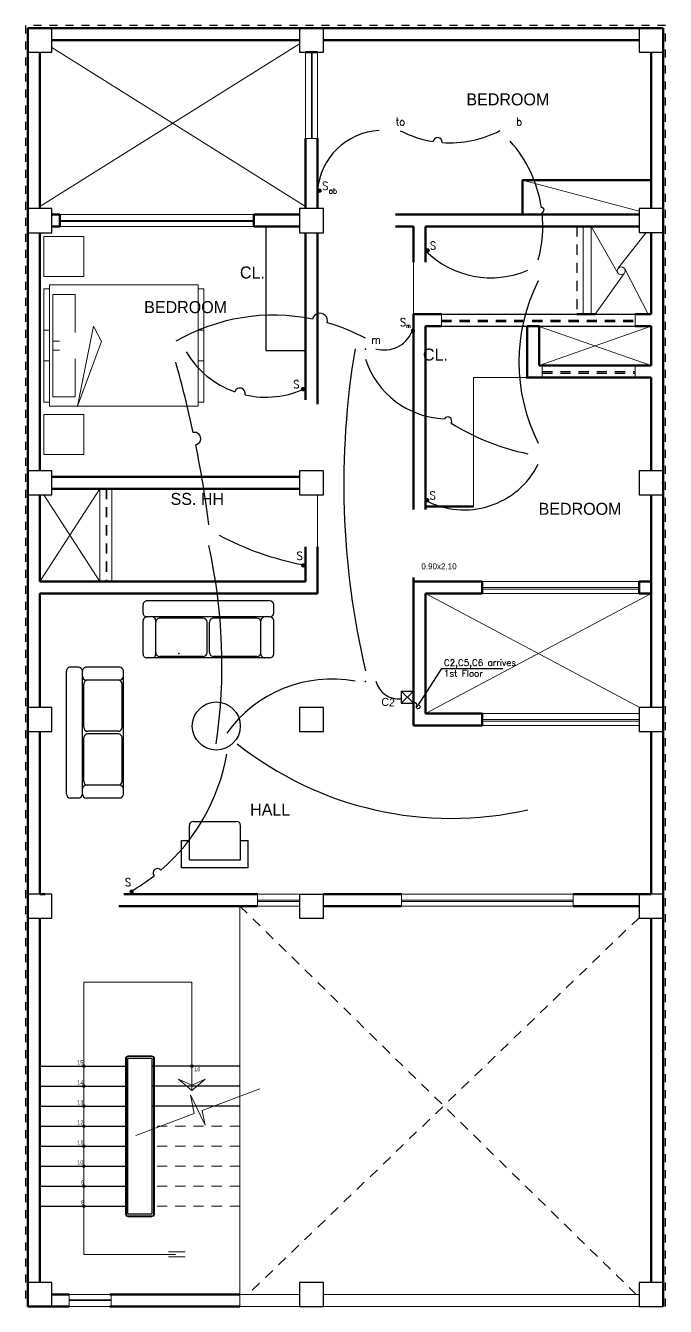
# Model space of a CAD drawing. Header units: millimetres. Extents: x -1414 to 2664, y 674 to 1517.
# Drawn here: x 1392.17 to 1400.17, y 787.88 to 803.88 of the extents above; entities that cross this region are included whole.
import ezdxf

# ---------------------------------------------------------------- set-up
doc = ezdxf.new("R2010")
doc.units = ezdxf.units.MM
doc.header["$LTSCALE"] = 0.01
doc.linetypes.add('DASHED', pattern=[19.049999999999997, 12.7, -6.35])
doc.linetypes.add('DASHED2', pattern=[9.524999999999999, 6.35, -3.175])
for name, color, linetype, lineweight in [('.01', 1, 'CONTINUOUS', 9), ('.05', 119, 'CONTINUOUS', 5), ('.1', 2, 'CONTINUOUS', 13), ('MURO', 5, 'CONTINUOUS', 50)]:
    doc.layers.add(name, color=color, linetype=linetype, lineweight=lineweight)
for name, color, linetype in [('.2', 2, 'CONTINUOUS'), ('.20', 2, 'CONTINUOUS'), ('01', 1, 'CONTINUOUS'), ('04', 4, 'CONTINUOUS'), ('06', 6, 'CONTINUOUS'), ('2', 2, 'CONTINUOUS'), ('AFORMA-COL', 7, 'CONTINUOUS'), ('CIRC_TOMAC', 4, 'CONTINUOUS'), ('G-LINEA FINA', 254, 'CONTINUOUS'), ('IE-ALU', 3, 'CONTINUOUS'), ('Layer2', 2, 'CONTINUOUS'), ('TEX1', 2, 'CONTINUOUS')]:
    doc.layers.add(name, color=color, linetype=linetype)
doc.layers.add('EQUIPAMIENTO', color=139, linetype='CONTINUOUS', lineweight=15, true_color=0x1d4e5d)
doc.styles.add('ROMANS', font='ROMANS')
doc.styles.add('TEXTO', font='TEXTO')
doc.dimstyles.get("Standard").update_dxf_attribs({"dimscale": 0.05, "dimtxt": 1.8, "dimasz": 1, "dimexe": 1, "dimexo": 1, "dimgap": 0.9, "dimtad": 0, "dimtoh": 1, "dimzin": 4, "dimdsep": 46, "dimcen": 0.09, "dimclrd": 2, "dimclre": 1, "dimclrt": 3, "dimadec": 0, "dimazin": 0, "dimtfac": 1, "dimtdec": 4, "dimtofl": 0, "dimtmove": 0, "dimatfit": 3, "dimfxl": 0.05, "dimtolj": 1, "dimtzin": 0, "dimarcsym": 0})

msp = doc.modelspace()

# ---------------------------------------------------------------- hatches: boundary and pattern name
at = {"layer": 'CIRC_TOMAC', "linetype": 'CONTINUOUS', "lineweight": 60}
h = msp.add_hatch(color=256, dxfattribs=at)
edge = h.paths.add_edge_path(flags=0)
edge.add_arc((1395.849165279102, 801.8225796942008), 0.02733033655897543, 0, 180, ccw=False)
edge.add_arc((1395.849165279102, 801.8225796942008), 0.02733033655897543, 180, 0, ccw=False)
h = msp.add_hatch(color=256, dxfattribs=at)
edge = h.paths.add_edge_path(flags=0)
edge.add_arc((1397.201574317195, 801.0756107953893), 0.02733033655897543, 0, 180, ccw=False)
edge.add_arc((1397.201574317195, 801.0756107953893), 0.02733033655897543, 180, 0, ccw=False)
h = msp.add_hatch(color=256, dxfattribs=at)
edge = h.paths.add_edge_path(flags=0)
edge.add_arc((1397.017700819701, 800.0717270108103), 0.02733033655897543, 0, 180, ccw=False)
edge.add_arc((1397.017700819701, 800.0717270108103), 0.02733033655897543, 180, 0, ccw=False)
h = msp.add_hatch(color=256, dxfattribs=at)
edge = h.paths.add_edge_path(flags=0)
edge.add_arc((1395.641484775119, 799.3434951621209), 0.02733033655943018, 0, 180, ccw=False)
edge.add_arc((1395.641484775119, 799.3434951621209), 0.02733033655943018, 180, 0, ccw=False)
h = msp.add_hatch(color=256, dxfattribs=at)
edge = h.paths.add_edge_path(flags=0)
edge.add_arc((1397.196965383655, 797.955576145398), 0.02733033655897543, 0, 180, ccw=False)
edge.add_arc((1397.196965383655, 797.955576145398), 0.02733033655897543, 180, 0, ccw=False)
h = msp.add_hatch(color=256, dxfattribs=at)
edge = h.paths.add_edge_path(flags=0)
edge.add_arc((1395.645733713914, 797.1420839750871), 0.02733033655943018, 0, 180, ccw=False)
edge.add_arc((1395.645733713914, 797.1420839750871), 0.02733033655943018, 180, 0, ccw=False)
h = msp.add_hatch(color=256, dxfattribs=at)
edge = h.paths.add_edge_path(flags=0)
edge.add_arc((1393.499912231784, 793.0642046034357), 0.02733033655897543, 0, 180, ccw=False)
edge.add_arc((1393.499912231784, 793.0642046034357), 0.02733033655897543, 180, 0, ccw=False)

# ---------------------------------------------------------------- linework, layer by layer
at = {"layer": '.01', "color": 8}
for p, q in [((1395.599051952142, 803.6576291006444), (1392.354051952142, 801.6255944620907)), ((1392.504051952142, 803.6106637391983), (1395.674051952142, 801.6255944620907)), ((1395.749051952142, 802.4755944620906), (1395.674051952142, 802.4755944620906)), ((1395.674051952142, 802.4755944620906), (1395.824051952142, 802.4755944620906)), ((1398.387460250523, 801.9559335616815), (1399.844051952142, 801.5657732236724)), ((1397.024051952142, 800.9554669776795), (1397.024051952142, 800.2804669776796)), ((1397.024051952142, 800.9304669776756), (1397.024051952142, 800.2804669776756)), ((1397.374051952142, 800.1304669776756), (1397.374051952142, 800.2804669776756)), ((1399.794051952142, 800.1304669776756), (1399.794051952142, 800.2804669776756)), ((1399.994051952142, 800.130466977669), (1398.594051952141, 799.6406125304675)), ((1398.594051952142, 800.1269680173318), (1399.994051952142, 799.6371135701304)), ((1398.634051952142, 799.6371135701306), (1398.634051952141, 799.4871135701303)), ((1399.794051952142, 799.487113570137), (1399.794051952142, 799.637113570137)), ((1397.774051952141, 797.8752597031084), (1397.774051952142, 799.4871135701303)), ((1397.774051952142, 799.4871135701303), (1398.434051952141, 799.4871135701304)), ((1393.104051952142, 798.0966107966588), (1392.354051952142, 796.9415944620905)), ((1393.254051952142, 798.0896838162726), (1395.599051952142, 798.0896838162726)), ((1393.104051952142, 796.9415944620905), (1392.402752562099, 798.0216107966548)), ((1395.824051952142, 797.3216107966543), (1395.824051952142, 798.0216107966544)), ((1397.174051952142, 797.8752597031086), (1397.774051952141, 797.8752597031084)), ((1397.174051952142, 796.7915944620903), (1399.853051952149, 795.3665944620865)), ((1399.994051952142, 796.7915944620904), (1397.174051952142, 795.2915944620903)), ((1395.0734988044, 792.8845944620857), (1395.0734988044, 793.0345944620858)), ((1396.873971383155, 792.8845944620887), (1396.873971383155, 793.0345944620888)), ((1399.019132521128, 792.8845944620914), (1399.019132521128, 793.0345944620915)), ((1394.854051952143, 788.0345944620897), (1394.854051952137, 792.8845944620917)), ((1392.904051952142, 791.93459446209), (1392.904051952142, 788.5345944620899)), ((1394.254051952142, 791.93459446209), (1392.904051952142, 791.93459446209)), ((1394.254051952142, 791.93459446209), (1394.254051952142, 790.5808604094913)), ((1393.424051952139, 790.9845944620903), (1393.424051952143, 789.1345944620901)), ((1393.424051952142, 789.0345944620901), (1393.424051952141, 790.8845944620903)), ((1393.43405195214, 790.9845944620903), (1393.434051952144, 789.1345944620901)), ((1393.434051952142, 789.0345944620901), (1393.434051952142, 790.8845944620903)), ((1393.454051952139, 791.0145944620905), (1393.754051952139, 791.0145944620914)), ((1393.454051952139, 791.0045944620904), (1393.754051952139, 791.0045944620913)), ((1393.774051952139, 790.9845944620911), (1393.774051952143, 789.134594462091)), ((1393.774051952142, 789.0345944620901), (1393.774051952141, 790.8845944620903)), ((1393.78405195214, 790.9845944620911), (1393.784051952144, 789.134594462091)), ((1393.784051952142, 789.0345944620901), (1393.784051952142, 790.8845944620903)), ((1394.252929612415, 790.5798820031652), (1394.087267616393, 790.7242988325169)), ((1394.087267616393, 790.7242988325169), (1394.252929612415, 790.6474096255578)), ((1394.252929612415, 790.5798820031652), (1394.418591608436, 790.7242988325169)), ((1394.418591608436, 790.7242988325169), (1394.252929612415, 790.6474096255578)), ((1394.381690420867, 790.3303711842543), (1395.104051952141, 790.6006282218901)), ((1393.554051952142, 790.0207268979694), (1394.283141177776, 790.2935009671318)), ((1394.854051952142, 789.1345944620903), (1394.854051952142, 789.0345944620901)), ((1393.454051952142, 789.01459446209), (1393.754051952142, 789.0145944620899)), ((1393.454051952142, 789.0045944620899), (1393.754051952142, 789.0045944620898)), ((1394.047749158382, 788.5345944620899), (1392.904051952142, 788.5345944620897)), ((1393.962117603446, 788.5673276639546), (1394.168002948809, 788.5673276639546)), ((1393.962117603446, 788.5018612602252), (1394.168002948809, 788.5018612602252)), ((1392.719605099884, 788.0345944620897), (1392.719605099884, 787.8845944620897)), ((1392.719605099884, 788.0345944620896), (1393.245158247626, 788.0345944620896)), ((1393.245158247626, 788.0345944620897), (1393.245158247626, 787.8845944620896)), ((1394.854051952143, 788.0345944620897), (1394.854051952143, 787.8845944620896)), ((1392.719605099884, 787.9676203528331), (1393.245158247626, 787.9676203528331)), ((1392.719605099884, 787.9595944620896), (1393.245158247626, 787.9595944620896)), ((1392.719605099884, 787.8845944620896), (1393.245158247626, 787.8845944620896))]:
    msp.add_line(p, q, dxfattribs=at)
at = {"layer": '.01', "color": 8, "lineweight": -2}
for p, q in [((1395.178164801507, 801.3755944620854), (1395.178164801507, 799.8279184863829)), ((1395.178164801507, 799.8279184863829), (1395.674051952142, 799.8279184863829))]:
    msp.add_line(p, q, dxfattribs=at)
at = {"layer": '.01', "color": 8, "linetype": 'DASHED'}
for p, q in [((1393.180753843406, 798.0966107966589), (1393.180753843406, 796.9415944620904)), ((1393.190526703378, 798.0966107966589), (1393.190526703378, 796.9415944620904)), ((1394.854051952137, 792.8845944620876), (1399.806851952137, 788.0345944620897)), ((1399.844051952142, 792.7402492239911), (1394.954051952142, 788.0345944620861)), ((1394.854051952142, 790.1345944620904), (1393.754051952142, 790.1345944620903)), ((1394.854051952142, 789.88459446209), (1393.754051952142, 789.88459446209)), ((1394.854051952142, 789.6345944620903), (1393.754051952142, 789.6345944620903)), ((1394.854051952142, 789.3845944620904), (1393.754051952142, 789.3845944620903)), ((1394.854051952142, 789.1345944620903), (1393.754051952142, 789.1345944620903))]:
    msp.add_line(p, q, dxfattribs=at)
at = {"layer": '.01', "color": 8}
msp.add_lwpolyline([(1394.283141177776, 790.2935009671316), (1394.23632629857, 790.5258529061999), (1394.417700820455, 790.1475519019049), (1394.381690420867, 790.3303711842543)], dxfattribs=at)
for centre, radius, start, end in [((1393.45405195214, 790.9845944620903), 0.0300000000002001, 90.0000000001433, 180.0000000001433), ((1393.45405195214, 790.9845944620903), 0.0200000000000955, 90.0000000001433, 180.0000000001433), ((1393.754051952139, 790.9845944620911), 0.0300000000002001, 1.433031e-10, 90.0000000001433), ((1393.754051952139, 790.9845944620911), 0.0200000000000955, 1.433031e-10, 90.0000000001433), ((1393.454051952142, 789.0345944620901), 0.0300000000002001, 180, 270), ((1393.454051952142, 789.0345944620901), 0.0200000000000955, 180, 270), ((1393.754051952142, 789.0345944620901), 0.0200000000000955, 270, 0), ((1393.754051952142, 789.0345944620901), 0.0300000000002001, 270, 0)]:
    msp.add_arc(centre, radius, start, end, dxfattribs=at)
at = {"layer": '.05', "color": 8}
for points in [[(1392.596131158506, 799.8314091593978), (1392.514571599062, 799.8314091593978), (1392.514571599062, 800.5267968231336), (1392.792919762922, 800.5267968231336), (1392.792919762922, 800.052595461338)], [(1392.822485656127, 799.1292653506047), (1393.022485656127, 800.1292653506047), (1393.122485656127, 799.9374165472265), (1392.822485656127, 799.1292653506047)], [(1392.596131158506, 799.9433635802026), (1392.514571599062, 799.9433635802026), (1392.514571599062, 799.2479759164668), (1392.792919762922, 799.2479759164668), (1392.792919762922, 799.7221772782624)]]:
    msp.add_lwpolyline(points, dxfattribs=at)
at = {"layer": '.1', "color": 9, "linetype": 'DASHED2', "lineweight": -2}
for p, q in [((1400.174051952142, 803.8845944620897), (1392.174051952142, 803.8845944620897)), ((1392.174051952142, 803.8845944620897), (1392.174051952142, 787.8845944620897)), ((1400.174051952142, 787.8845944620897), (1400.174051952142, 803.8845944620897))]:
    msp.add_line(p, q, dxfattribs=at)
at = {"layer": '.1', "color": 8}
for p, q in [((1395.674051952142, 803.5545944620897), (1395.674051952142, 802.4755944620906)), ((1395.749051952142, 803.5545944620897), (1395.749051952142, 802.4755944620906)), ((1395.757967530647, 803.5545944620897), (1395.757967530647, 802.4755944620906)), ((1395.824051952142, 803.5545944620894), (1395.824051952142, 802.4755944620904)), ((1392.604051952142, 801.5255944620907), (1395.028164801506, 801.5255944620907)), ((1392.604051952142, 801.4505944620906), (1395.028164801506, 801.4505944620906)), ((1392.604051952142, 801.4375351712159), (1395.028164801506, 801.4375351712159)), ((1392.604051952142, 801.3755944620906), (1395.028164801506, 801.3755944620906)), ((1399.144051952142, 800.2804669776757), (1399.144051952142, 801.3755944620902)), ((1399.244051952142, 800.2804669776757), (1399.244051952142, 801.3755944620902)), ((1394.332485656127, 800.6455073889957), (1392.472485656127, 800.6455073889957)), ((1392.472485656127, 800.6455073889957), (1392.472485656127, 799.6455073889957)), ((1394.332485656127, 799.6455073889957), (1394.332485656127, 800.6455073889957)), ((1392.472485656127, 799.1292653506047), (1392.472485656127, 800.1292653506047)), ((1394.332485656127, 800.1292653506047), (1394.332485656127, 799.1292653506047)), ((1394.332485656127, 799.1292653506047), (1392.472485656127, 799.1292653506047)), ((1393.104051952142, 798.0966107966588), (1393.104051952142, 796.9415944620904)), ((1393.254051952142, 798.0966107966588), (1393.254051952142, 796.9415944620904)), ((1397.88291733264, 796.9415944620905), (1399.844051952142, 796.9415944620905)), ((1397.88291733264, 796.8665944620903), (1399.844051952142, 796.8665944620903)), ((1397.88291733264, 796.8457997822617), (1399.844051952142, 796.8457997822617)), ((1397.88291733264, 796.7915944620903), (1399.844051952142, 796.7915944620903)), ((1399.844051952142, 795.2915944620905), (1397.88291733264, 795.2915944620903)), ((1399.844051952142, 795.2165944620905), (1397.88291733264, 795.2165944620903)), ((1399.844051952142, 795.1970417190947), (1397.88291733264, 795.1970417190945)), ((1399.844051952142, 795.1415944620906), (1397.88291733264, 795.1415944620903)), ((1395.0734988044, 793.0345944620854), (1395.599051952142, 793.0345944620861)), ((1396.873971383155, 793.034594462088), (1399.019132521128, 793.0345944620915)), ((1395.0734988044, 792.9595944620858), (1395.599051952142, 792.9595944620866)), ((1395.0734988044, 792.9422815285361), (1395.599051952142, 792.9422815285369)), ((1395.0734988044, 792.8845944620897), (1395.599051952142, 792.8845944620905)), ((1396.873971383155, 792.9595944620884), (1399.019132521128, 792.9595944620918)), ((1396.873971383155, 792.9422815285387), (1399.019132521128, 792.9422815285423)), ((1396.873971383155, 792.8845944620923), (1399.019132521128, 792.8845944620958)), ((1394.854051952143, 788.0345944620897), (1395.599051952142, 788.0345944620857)), ((1395.899051952142, 788.0345944620896), (1399.844051952142, 788.0345944620896)), ((1394.854051952143, 787.8845944620897), (1395.599051952142, 787.8845944620857)), ((1395.899051952142, 787.8845944620857), (1399.844051952142, 787.8845944620896))]:
    msp.add_line(p, q, dxfattribs=at)
for points in [[(1392.902485656127, 801.249973307148), (1392.402485656127, 801.249973307148), (1392.402485656127, 800.749973307148), (1392.902485656127, 800.749973307148)], [(1392.402485656127, 800.5955073889958), (1392.472485656127, 800.5955073889958), (1392.472485656127, 799.6955073889957), (1392.402485656127, 799.6955073889957)], [(1394.402485656127, 800.5955073889958), (1394.332485656127, 800.5955073889958), (1394.332485656127, 799.6955073889957), (1394.402485656127, 799.6955073889957)], [(1392.402485656127, 799.1792653506046), (1392.472485656127, 799.1792653506046), (1392.472485656127, 800.0792653506047), (1392.402485656127, 800.0792653506047)], [(1394.402485656127, 799.1792653506046), (1394.332485656127, 799.1792653506046), (1394.332485656127, 800.0792653506047), (1394.402485656127, 800.0792653506047)], [(1392.902485656127, 798.5247994324524), (1392.402485656127, 798.5247994324524), (1392.402485656127, 799.0247994324524), (1392.902485656127, 799.0247994324524)]]:
    msp.add_lwpolyline(points, close=True, dxfattribs=at)
for centre in [(1392.904051952142, 790.8845944620903), (1394.254051952142, 790.8845944620903), (1392.904051952142, 790.6345944620903), (1392.904051952142, 790.3845944620903), (1392.904051952142, 790.1345944620903), (1392.904051952142, 789.88459446209), (1392.904051952142, 789.6345944620903), (1392.904051952142, 789.3845944620903), (1392.904051952142, 789.1345944620903)]:
    msp.add_circle(centre, 0.0165967270429519, dxfattribs=at)
at = {"layer": '.2', "color": 8}
for p, q in [((1392.354051952142, 790.8845944620903), (1393.454051952142, 790.8845944620903)), ((1394.854051952142, 790.8845944620903), (1393.754051952142, 790.8845944620903)), ((1392.354051952142, 790.6345944620903), (1392.404051952141, 790.6345944620903)), ((1392.354051952142, 790.6345944620904), (1393.454051952142, 790.6345944620903)), ((1394.854051952142, 790.6345944620904), (1393.754051952142, 790.6345944620903)), ((1392.354051952142, 790.3845944620903), (1392.404051952141, 790.3845944620903)), ((1392.354051952142, 790.3845944620903), (1393.454051952142, 790.3845944620903)), ((1394.854051952142, 790.3845944620903), (1393.754051952142, 790.3845944620903)), ((1392.354051952142, 790.1345944620903), (1392.404051952141, 790.1345944620903)), ((1392.354051952142, 790.1345944620904), (1393.454051952142, 790.1345944620903)), ((1392.354051952142, 789.88459446209), (1392.404051952141, 789.88459446209)), ((1392.354051952142, 789.88459446209), (1393.454051952142, 789.88459446209)), ((1392.354051952142, 789.6345944620903), (1392.404051952141, 789.6345944620903)), ((1392.354051952142, 789.6345944620903), (1393.454051952142, 789.6345944620903)), ((1392.354051952142, 789.3845944620903), (1392.404051952141, 789.3845944620903)), ((1392.354051952142, 789.3845944620904), (1393.454051952142, 789.3845944620903)), ((1392.354051952142, 789.1345944620903), (1392.404051952141, 789.1345944620903)), ((1392.354051952142, 789.1345944620903), (1393.454051952142, 789.1345944620903))]:
    msp.add_line(p, q, dxfattribs=at)
msp.add_lwpolyline([(1393.454051952142, 789.0345944620901), (1393.454051952142, 790.9845944620902), (1393.754051952142, 790.9845944620902), (1393.754051952142, 789.0345944620901)], close=True, dxfattribs=at)
msp.add_lwpolyline([(1393.454051952142, 789.0345944620901), (1393.454051952142, 790.9845944620902), (1393.754051952142, 790.9845944620902), (1393.754051952142, 789.0345944620901)], close=True, dxfattribs=at)
at = {"layer": '.20'}
msp.add_circle((1397.082244224855, 795.3740785095044), 0.024, dxfattribs=at)
at = {"layer": '04'}
for p in [(1396.424051952141, 799.8426882512815), (1394.089051952142, 796.0401944620863), (1396.424051952141, 795.6890102700463)]:
    msp.add_point(p, dxfattribs=at)
at = {"layer": '06', "color": 8}
msp.add_line((1395.599051952142, 793.0345944620861), (1395.899051952141, 793.0345944620873), dxfattribs=at)
for points in [[(1392.204051952142, 803.5545944620858), (1392.504051952142, 803.5545944620858), (1392.504051952142, 803.8545944620857), (1392.204051952142, 803.8545944620857)], [(1395.599051952142, 803.5545944620856), (1395.899051952142, 803.5545944620856), (1395.899051952142, 803.8545944620855), (1395.599051952142, 803.8545944620855)], [(1399.844051952142, 803.5545944620858), (1400.144051952142, 803.5545944620858), (1400.144051952142, 803.8545944620857), (1399.844051952142, 803.8545944620857)], [(1392.204051952142, 801.2978418859672), (1392.504051952142, 801.2978418859672), (1392.504051952142, 801.5978418859671), (1392.204051952142, 801.5978418859671)], [(1395.599051952142, 801.2978418859672), (1395.899051952142, 801.2978418859672), (1395.899051952142, 801.5978418859671), (1395.599051952142, 801.5978418859671)], [(1399.844051952142, 801.2986173351976), (1400.144051952142, 801.2986173351976), (1400.144051952142, 801.5986173351976), (1399.844051952142, 801.5986173351976)], [(1392.204051952142, 798.0216107966548), (1392.504051952142, 798.0216107966548), (1392.504051952142, 798.3216107966548), (1392.204051952142, 798.3216107966548)], [(1395.599051952142, 798.0216107966548), (1395.899051952142, 798.0216107966548), (1395.899051952142, 798.3216107966548), (1395.599051952142, 798.3216107966548)], [(1399.844051952142, 798.021610796654), (1400.144051952142, 798.021610796654), (1400.144051952142, 798.321610796654), (1399.844051952142, 798.321610796654)], [(1392.204051952142, 795.0665944620865), (1392.504051952142, 795.0665944620865), (1392.504051952142, 795.3665944620865), (1392.204051952142, 795.3665944620865)], [(1395.599051952142, 795.0665944620865), (1395.899051952142, 795.0665944620865), (1395.899051952142, 795.3665944620865), (1395.599051952142, 795.3665944620865)], [(1399.844051952142, 795.0665944620865), (1400.144051952142, 795.0665944620865), (1400.144051952142, 795.3665944620865), (1399.844051952142, 795.3665944620865)], [(1392.204051952142, 792.7345944620856), (1392.504051952142, 792.7345944620856), (1392.504051952142, 793.0345944620856), (1392.204051952142, 793.0345944620856)], [(1399.844051952142, 792.7345944620856), (1400.144051952142, 792.7345944620856), (1400.144051952142, 793.0345944620856), (1399.844051952142, 793.0345944620856)], [(1392.204051952142, 787.8845944620857), (1392.504051952142, 787.8845944620857), (1392.504051952142, 788.1845944620857), (1392.204051952142, 788.1845944620857)], [(1395.599051952142, 787.8845944620857), (1395.899051952142, 787.8845944620857), (1395.899051952142, 788.1845944620857), (1395.599051952142, 788.1845944620857)], [(1399.844051952142, 787.8845944620857), (1400.144051952142, 787.8845944620857), (1400.144051952142, 788.1845944620857), (1399.844051952142, 788.1845944620857)]]:
    msp.add_lwpolyline(points, close=True, dxfattribs=at)
msp.add_lwpolyline([(1395.599051952142, 793.0345944620856), (1395.599051952142, 792.7345944620856), (1395.899051952142, 792.7345944620856), (1395.899051952141, 793.0345944620856)], dxfattribs=at)
at = {"layer": 'AFORMA-COL', "color": 8}
msp.add_circle((1394.558907849031, 795.1349490696838), 0.3, dxfattribs=at)
at = {"layer": 'EQUIPAMIENTO', "color": 8}
for p, q in [((1399.244051952142, 801.3755944620902), (1399.57974265858, 800.7937222937342)), ((1399.933647898526, 801.2986173351976), (1399.583540632926, 800.8524510632781)), ((1399.95780255349, 800.2804669776757), (1399.664721010263, 800.8464269325364)), ((1399.29446425588, 800.2804669776756), (1399.659872070159, 800.7878539665853))]:
    msp.add_line(p, q, dxfattribs=at)
msp.add_circle((1399.621981712841, 800.8204778967947), 0.05, dxfattribs=at)
at = {"layer": 'G-LINEA FINA', "color": 8}
for p, q in [((1393.642393001977, 796.5483011148618), (1393.642392558822, 796.6485776778071)), ((1395.226649091482, 796.6985846791664), (1393.692392337854, 796.6985778987734)), ((1395.276649755603, 796.5483083371881), (1395.276649312448, 796.6485849001334)), ((1395.226649976571, 796.4983081162219), (1393.692393222943, 796.4983013358291)), ((1394.393499545529, 796.4822823092162), (1393.852614544106, 796.4822799188647)), ((1395.066428797022, 796.4822852831152), (1394.525543795599, 796.4822828927637)), ((1393.642395267805, 796.0355931137243), (1393.64239344391, 796.4483011148628)), ((1394.443501448775, 796.0516187791158), (1394.443499766495, 796.4322825301832)), ((1394.475545698847, 796.05161892073), (1394.475544016566, 796.4322826717975)), ((1395.276652021431, 796.0356003360506), (1395.276650197537, 796.4483083371891)), ((1394.393501669742, 796.0016185581495), (1393.85261666832, 796.001616167798)), ((1395.066430921236, 796.0016215320485), (1394.525545919813, 796.0016191416972)), ((1392.834575869504, 795.8697473348749), (1392.734299306558, 795.8697477780305)), ((1393.347283870641, 795.869745069047), (1392.934575869503, 795.8697468929415)), ((1395.226652242398, 795.9856001150841), (1393.692395488771, 795.9855933346913)), ((1392.684292305199, 794.2854912453704), (1392.684299085592, 795.8197479989976)), ((1392.884568868143, 794.2854903602814), (1392.884575648536, 795.8197471139086)), ((1393.34728316257, 795.7095238186915), (1392.934575161431, 795.709525642586)), ((1393.397276869281, 794.2854880944535), (1393.397283649674, 795.8197448480809)), ((1392.900594675149, 795.118640791323), (1392.900597065501, 795.659525792746)), ((1393.381258426216, 795.1186386671094), (1393.381260816567, 795.6595236685324)), ((1393.33125820525, 795.0686388880765), (1392.950594454182, 795.0686405703567)), ((1392.90059170125, 794.4457115398299), (1392.900594091602, 794.9865965412529)), ((1393.331258063635, 795.0365946380055), (1392.950594312568, 795.0365963202856)), ((1393.381255452317, 794.4457094156162), (1393.381257842668, 794.9865944170392)), ((1393.347277356386, 794.3957095657763), (1392.934569355247, 794.3957113896707)), ((1392.834568647177, 794.2354905812485), (1392.734292084232, 794.2354910244042)), ((1393.347276648315, 794.2354883154208), (1392.934568647176, 794.2354901393152)), ((1394.271487820368, 793.9433724528062), (1394.812372821797, 793.9433724528062)), ((1394.862372821797, 793.462708701735), (1394.862372821797, 793.8933724528063)), ((1394.124842015643, 793.3630989459407), (1394.124842015643, 793.7063097882183)), ((1394.124842015643, 793.7063097882183), (1394.221487820368, 793.7063097882183)), ((1394.862372821797, 793.7063097882183), (1394.958972821797, 793.706309788218)), ((1394.958972821797, 793.3630989459407), (1394.958972821797, 793.706309788218)), ((1394.221487820368, 793.462708701735), (1394.862372821797, 793.462708701735)), ((1394.958972821797, 793.3630989459407), (1394.124842015643, 793.3630989459407))]:
    msp.add_line(p, q, dxfattribs=at)
at = {"layer": 'G-LINEA FINA', "color": 8, "lineweight": 30}
for p, q in [((1393.802616518161, 796.0355938217955), (1393.802614694266, 796.448301822934)), ((1395.116430771076, 796.0355996279792), (1395.116428947181, 796.448307629118)), ((1394.221487820368, 793.462708701735), (1394.221487820368, 793.8933724528063))]:
    msp.add_line(p, q, dxfattribs=at)
at = {"layer": 'G-LINEA FINA', "color": 8}
for centre, start, end in [((1393.692392558821, 796.6485778987739), 90.0002532091801, 180.0002532091802), ((1395.226649312448, 796.6485846791669), 0.0002532091802049, 90.0002532091801), ((1393.692393001977, 796.5483013358286), 180.0002532091802, 270.0002532091802), ((1393.69239344391, 796.4483013358296), 90.0002532091801, 180.0002532091802), ((1393.752614694267, 796.4483016019673), 0.0002532091802049, 90.0002532091801), ((1393.852614765073, 796.432279918865), 90.0002532091801, 180.0002532091802), ((1394.393499766496, 796.4322823092167), 0.0002532091802049, 90.0002532091801), ((1394.525544016566, 796.4322828927642), 90.0002532091801, 180.0002532091802), ((1395.066429017989, 796.4322852831157), 0.0002532091802049, 90.0002532091801), ((1395.166428947181, 796.4483078500847), 90.0002532091801, 180.0002532091802), ((1395.226649755604, 796.5483081162214), 270.0002532091802, 0.0002532091802049), ((1395.226650197537, 796.4483081162224), 0.0002532091802049, 90.0002532091801), ((1393.692395267805, 796.0355933346908), 180.0002532091802, 270.0002532091802), ((1393.752616518161, 796.0355936008287), 270.0002532091802, 0.0002532091802049), ((1393.852616447353, 796.0516161677975), 180.0002532091802, 270.0002532091802), ((1394.393501448776, 796.051618558149), 270.0002532091802, 0.0002532091802049), ((1394.525545698846, 796.0516191416967), 180.0002532091802, 270.0002532091802), ((1395.066430700269, 796.0516215320482), 270.0002532091802, 0.0002532091802049), ((1395.166430771075, 796.0355998489459), 180.0002532091802, 270.0002532091802), ((1395.226652021432, 796.0356001150839), 270.0002532091802, 0.0002532091802049), ((1392.734299085591, 795.819747778031), 89.9997467908198, 179.9997467908198), ((1392.834575648537, 795.8197473348754), 359.9997467908198, 89.9997467908198), ((1392.934575648536, 795.8197468929419), 89.9997467908198, 179.9997467908198), ((1393.347283649675, 795.8197450690475), 359.9997467908198, 89.9997467908198), ((1392.934575382398, 795.7595256425855), 179.9997467908198, 269.9997467908198), ((1392.9505970655, 795.6595255717793), 89.9997467908198, 179.9997467908198), ((1393.331260816568, 795.6595238894992), 359.9997467908198, 89.9997467908198), ((1393.347283383537, 795.759523818691), 269.9997467908198, 359.9997467908198), ((1392.950594675149, 795.1186405703563), 179.9997467908198, 269.9997467908198), ((1393.331258426216, 795.118638888076), 269.9997467908198, 359.9997467908198), ((1392.950594091601, 794.9865963202861), 89.9997467908198, 179.9997467908198), ((1393.331257842669, 794.986594638006), 359.9997467908198, 89.9997467908198), ((1392.95059170125, 794.4457113188631), 179.9997467908198, 269.9997467908198), ((1393.331255452317, 794.4457096365829), 269.9997467908198, 359.9997467908198), ((1392.734292305199, 794.2854910244037), 179.9997467908198, 269.9997467908198), ((1392.834568868144, 794.2854905812482), 269.9997467908198, 359.9997467908198), ((1392.934568868143, 794.2854901393147), 179.9997467908198, 269.9997467908198), ((1392.934569134281, 794.3457113896712), 89.9997467908198, 179.9997467908198), ((1393.347276869282, 794.2854883154203), 269.9997467908198, 359.9997467908198), ((1393.347277135419, 794.3457095657767), 359.9997467908198, 89.9997467908198), ((1394.271487820368, 793.8933724528063), 90, 180), ((1394.812372821797, 793.8933724528063), 0, 90)]:
    msp.add_arc(centre, 0.05, start, end, dxfattribs=at)
at = {"layer": 'IE-ALU'}
for p, q in [((1396.872051952138, 795.5694875113617), (1397.024051952142, 795.5694875113617)), ((1396.872051952138, 795.5694875113617), (1397.024051952138, 795.4214875113618)), ((1397.024051952138, 795.5694875113617), (1396.872051952138, 795.4214875113618))]:
    msp.add_line(p, q, dxfattribs=at)
msp.add_lwpolyline([(1396.872051952138, 795.5694875113617), (1396.872051952138, 795.4214875113618), (1397.024051952138, 795.4214875113618), (1397.024051952138, 795.5694875113617)], dxfattribs=at)
for centre, radius, start, end in [((1396.631720024688, 801.7635180869845), 0.8095484114025019, 92.56568528323746, 176.0941246867492), ((1397.480335912118, 803.7755122510933), 1.354983141279267, 242.6292067031779, 261.0487212825349), ((1397.480335912118, 803.7755122510933), 1.354983141279267, 265.79426446049, 297.3740406499272), ((1397.325102936478, 802.4294505749041), 0.056109468947673, 354.607878545643, 172.2351071973617), ((1397.047732983113, 801.3788715493458), 1.592682093923107, 8.41689929761657, 41.84048725344203), ((1398.627425211745, 801.5818708475065), 0.0304156969524938, 276.7755948023134, 97.86979776257549), ((1397.047732983113, 801.3788715493458), 1.592682093923107, 344.7140887024594, 6.228493267548071), ((1397.994619832262, 801.8980268875661), 1.164069321992177, 225.1774645399105, 293.1948440554443), ((1400.588685678252, 799.6820655858764), 2.246970710874495, 153.1455999215453, 206.8563931365376), ((1395.271620258963, 797.824606396742), 2.442598427811278, 78.41570140657444, 119.9661876063536), ((1395.854423714251, 800.1966576635467), 0.0946193261319633, 345.0862795115406, 167.3058941578618), ((1395.271620258963, 797.824606396742), 2.442598427811278, 61.8479623797266, 73.97647226282706), ((1396.659079012378, 800.2090354237894), 0.3764363110070894, 253.9502056555244, 336.3629532330013), ((1406.355649063005, 798.1614149927019), 10.20280067417036, 170.488928721094, 193.2405661295562), ((1395.179285932392, 800.4026519030922), 1.159807981795861, 210.7466323677215, 250.3278300614093), ((1397.449943066051, 800.052576649942), 1.079604552273623, 198.1464650813817, 267.8982818798708), ((1381.19626994971, 796.0083812807927), 13.36897907297263, 12.0607919730141, 15.93492767175552), ((1394.853242895112, 799.2896152942606), 0.067705913763542, 345.3456617775145, 162.0004405748521), ((1395.179285932392, 800.4026519030922), 1.159807981795861, 257.0182722908808, 295.2515397631546), ((1397.452204864213, 798.9462542984159), 0.050050033914585, 327.712161130528, 146.7473163639347), ((1399.060960587154, 801.4454023342739), 2.972176959975615, 238.1945835831648, 258.1987614066812), ((1394.286233576772, 798.7254483936495), 0.0780486803805127, 281.559048387208, 101.893544111009), ((1381.19626994971, 796.0083812807927), 13.36897907297263, 7.053568314730908, 11.39180052519446), ((1397.659180051049, 798.8708994018369), 1.035540896385189, 242.0028223513746, 333.266972766385), ((1396.348924370317, 800.8218767086381), 3.739607943663834, 242.0298400448568, 258.897386201543), ((1387.828568786367, 795.8966596280046), 6.801025351913629, 351.6848679675112, 12.6681415494499), ((1395.997933178387, 794.1172636349447), 1.603761695784728, 79.3944778185204, 144.6983534168018), ((1396.844557466062, 795.7710624183621), 0.299736866488738, 194.9784028671384, 275.2630682402744), ((1397.01070343602, 795.372145100766), 0.0634098385687385, 0.4284689988723748, 77.8476561858249), ((1397.495616904874, 798.2838645267341), 4.303616004069331, 231.5586951862352, 282.8549262981862), ((1392.251212198254, 795.2111974623324), 2.4752909712427, 310.7063457639318, 350.0181930043292), ((1393.823366085966, 793.299288064501), 0.0551267223189594, 40.06832098184743, 218.7922715464568), ((1392.251212198254, 795.2111974623324), 2.4752909712427, 300.1749693721345, 308.1542467643397)]:
    msp.add_arc(centre, radius, start, end, dxfattribs=at)
at = {"layer": 'MURO', "color": 8}
for p, q in [((1400.144051952142, 803.8545944620897), (1392.204051952142, 803.8545944620897)), ((1392.204051952142, 803.8545944620897), (1392.204051952142, 787.8845944620897)), ((1395.424051952142, 803.8545944620897), (1395.574051952142, 803.8545944620897)), ((1400.144051952142, 787.8845944620897), (1400.144051952142, 803.8545944620897)), ((1395.599051952142, 803.7045944620899), (1392.504051952142, 803.7045944620899)), ((1399.844051952142, 803.7045944620897), (1395.899051952142, 803.7045944620897)), ((1392.354051952142, 803.5545944620858), (1392.354051952142, 801.5978418859671)), ((1395.824051952142, 803.5545944620897), (1395.674051952142, 803.5545944620897)), ((1399.994051952142, 801.5986173351976), (1399.994051952142, 803.5545944620858)), ((1395.674051952142, 802.4755944620906), (1395.674051952142, 801.5978418859671)), ((1395.824051952142, 802.4755944620906), (1395.824051952142, 802.3255944620905)), ((1395.824051952142, 802.3255944620904), (1395.824051952142, 802.2684516049477)), ((1395.824051952142, 802.3255944620905), (1395.824051952142, 801.5978418859671)), ((1392.504051952142, 801.5255944620907), (1392.604051952142, 801.5255944620907)), ((1392.604051952142, 801.5255944620907), (1392.604051952142, 801.3755944620906)), ((1395.028164801506, 801.5255944620907), (1395.599051952142, 801.5255944620907)), ((1395.028164801506, 801.3755944620906), (1395.028164801506, 801.5255944620907)), ((1396.799051952142, 801.5255944620907), (1399.844051952142, 801.5255944620907)), ((1392.354051952142, 801.2978418859672), (1392.354051952142, 798.3216107966548)), ((1392.504051952142, 801.3755944620906), (1392.604051952142, 801.3755944620906)), ((1395.028164801506, 801.3755944620906), (1395.599051952142, 801.3755944620906)), ((1395.674051952142, 801.2978418859672), (1395.674051952141, 799.2090227641197)), ((1395.824051952142, 801.2978418859672), (1395.824051952142, 799.1573250823691)), ((1396.799051952142, 801.3755944620906), (1397.024051952142, 801.3755944620906)), ((1397.024051952142, 801.3755944620906), (1397.024051952142, 800.9304669776756)), ((1397.174051952142, 801.3755944620906), (1397.174051952142, 800.9304669776756)), ((1397.174051952142, 801.3755944620906), (1399.844051952142, 801.3755944620906)), ((1399.994051952142, 800.2804669776756), (1399.994051952142, 801.2986173351976)), ((1397.024051952142, 800.2604669776755), (1397.024051952142, 797.8415944620905)), ((1397.174051952142, 800.2804669776756), (1397.374051952141, 800.2804669776757)), ((1399.066322849423, 800.2804669776756), (1399.29446425588, 800.2804669776755)), ((1399.794051952141, 800.2804669776755), (1399.994051952142, 800.2804669776756)), ((1397.174051952142, 800.1304669776756), (1397.174051952142, 799.174999179813)), ((1397.174051952142, 800.1304669776756), (1397.374051952142, 800.1304669776756)), ((1398.444051952141, 800.1304669776756), (1398.594051952142, 800.1304669776756)), ((1398.444051952141, 800.130466977669), (1398.444051952141, 799.4871135701304)), ((1398.584051952141, 800.130466977669), (1398.594051952142, 800.1304669776691)), ((1398.594051952142, 799.8837902738998), (1398.594051952142, 800.130466977669)), ((1398.594051952142, 800.130466977669), (1398.594051952142, 799.6371135701306)), ((1399.794051952142, 800.1304669776756), (1399.994051952142, 800.1304669776756)), ((1399.794051952142, 800.1304669776691), (1399.994051952142, 800.130466977669)), ((1399.994051952142, 799.6371135701371), (1399.994051952142, 800.1304669776756)), ((1399.994051952142, 799.637113570137), (1399.994051952142, 800.1304669776756)), ((1398.594051952142, 799.6371135701306), (1399.994051952142, 799.6371135701304)), ((1397.174051952142, 799.4871135701368), (1397.174051952142, 799.0604669776756)), ((1397.174051952142, 799.4871135701369), (1397.174051952141, 797.8752597031151)), ((1398.434051952141, 799.4871135701303), (1399.994051952142, 799.4871135701304)), ((1399.994051952142, 798.321610796654), (1399.994051952142, 799.487113570137)), ((1397.174051952142, 799.0604669776756), (1397.174051952142, 797.8415944620905)), ((1395.599051952142, 798.2466107966586), (1392.504051952142, 798.2466107966588)), ((1395.599051952142, 798.0966107966591), (1392.504051952142, 798.0966107966589)), ((1392.354051952142, 798.0216107966548), (1392.354051952142, 797.4415944620905)), ((1392.354051952142, 798.0216107966548), (1392.354051952142, 796.9415944620905)), ((1399.994051952142, 795.3665944620865), (1399.994051952142, 798.021610796654)), ((1397.174051952142, 797.8752597031151), (1397.774051952141, 797.875259703115)), ((1392.354051952142, 797.3915944620904), (1392.354051952142, 796.9415944620904)), ((1395.674051952142, 797.3716107966544), (1395.674051952142, 796.9415944620905)), ((1395.674051952142, 796.9415944620905), (1395.674051952142, 797.3716107966544)), ((1395.824051952142, 797.3716107966544), (1395.824051952142, 796.7915944620905)), ((1395.824051952142, 796.7915944620905), (1395.824051952142, 797.3716107966544)), ((1397.024051952142, 796.9915944620905), (1397.024051952142, 796.7915944620903)), ((1392.354051952142, 796.9415944620905), (1395.674051952142, 796.9415944620905)), ((1395.674051952142, 796.9415944620906), (1392.354051952142, 796.9415944620905)), ((1397.024051952142, 796.9415944620905), (1397.88291733264, 796.9415944620905)), ((1397.88291733264, 796.9415944620905), (1397.88291733264, 796.7915944620903)), ((1399.844051952142, 796.9415944620904), (1399.994051952142, 796.9415944620905)), ((1399.844051952142, 796.9415944620905), (1399.844051952142, 796.7915944620904)), ((1392.354051952142, 796.7915944620904), (1392.354051952142, 795.3665944620865)), ((1392.354051952142, 796.7915944620904), (1395.824051952142, 796.7915944620904)), ((1397.024051952142, 795.1415944620902), (1397.024051952142, 796.7915944620903)), ((1397.174051952142, 796.7915944620903), (1397.88291733264, 796.7915944620903)), ((1397.174051952142, 795.2915944620902), (1397.174051952142, 796.7915944620903)), ((1399.844051952142, 796.7915944620904), (1399.994051952142, 796.7915944620904)), ((1397.174051952141, 795.2915944620903), (1397.88291733264, 795.2915944620905)), ((1397.88291733264, 795.2915944620903), (1397.88291733264, 795.1415944620901)), ((1392.354051952142, 795.0665944620865), (1392.354051952142, 793.0345944620897)), ((1397.024051952142, 795.1415944620902), (1397.88291733264, 795.1415944620903)), ((1399.994051952142, 793.0345944620897), (1399.994051952142, 795.0665944620865)), ((1392.354051952142, 793.0345944620897), (1392.418337666427, 793.0345944620897)), ((1393.404051952142, 793.0345944620899), (1395.0734988044, 793.0345944620918)), ((1396.873971383155, 793.0345944620896), (1395.899051952141, 793.0345944620896)), ((1399.994051952142, 793.0345944620898), (1399.019132521128, 793.0345944620898)), ((1393.339766237856, 792.8845944620897), (1395.0734988044, 792.8845944620897)), ((1396.873971383155, 792.88459446209), (1395.899051952141, 792.88459446209)), ((1399.844051952142, 792.8845944620898), (1399.019132521128, 792.8845944620899)), ((1392.354051952142, 792.7345944620856), (1392.354051952142, 788.1845944620857)), ((1399.994051952142, 788.1845944620857), (1399.994051952142, 792.7345944620856)), ((1392.504051952142, 788.0345944620897), (1392.719605099884, 788.0345944620898)), ((1393.229413529222, 788.0345944620897), (1394.3284988044, 788.0345944620898)), ((1394.3284988044, 788.0345944620898), (1394.854051952143, 788.0345944620897)), ((1392.204051952142, 787.8845944620897), (1392.719605099884, 787.8845944620896)), ((1393.229413529222, 787.8845944620896), (1394.3284988044, 787.8845944620897)), ((1394.3284988044, 787.8845944620897), (1394.854051952143, 787.8845944620897))]:
    msp.add_line(p, q, dxfattribs=at)
at = {"layer": 'MURO', "color": 8, "linetype": 'DASHED', "lineweight": -2}
for p, q in [((1399.066322849423, 801.3755944620906), (1399.066322849423, 800.2804669776756)), ((1397.374051952142, 800.2054669776755), (1399.794051952142, 800.2054669776755)), ((1397.374051952142, 800.1867691669021), (1399.794051952142, 800.1867691669021)), ((1398.634051952142, 799.5621135701305), (1399.794051952142, 799.5621135701304)), ((1398.634051952142, 799.5434157593569), (1399.794051952142, 799.5434157593569))]:
    msp.add_line(p, q, dxfattribs=at)
at = {"layer": 'MURO', "color": 8, "lineweight": -2}
for p, q in [((1397.374051952142, 800.2804669776756), (1399.794051952142, 800.2804669776756)), ((1397.374051952142, 800.1304669776756), (1399.794051952142, 800.1304669776756))]:
    msp.add_line(p, q, dxfattribs=at)
at = {"layer": 'MURO', "color": 8}
for points in [[(1399.844051952142, 801.5255944620907), (1398.387460250523, 801.5255944620907), (1398.387460250523, 801.9559335616815), (1399.994051952142, 801.9559335616815), (1399.994051952142, 801.5986173351976)], [(1397.374051952142, 800.2804669776756), (1397.024051952142, 800.2804669776756), (1397.024051952142, 798.9804669776756)]]:
    msp.add_lwpolyline(points, dxfattribs=at)
for p in [(1400.144051952142, 798.171610796658), (1400.144051952142, 791.0785944620897)]:
    msp.add_point(p, dxfattribs=at)

# ---------------------------------------------------------------- texts
at = {"layer": '.20', "style": 'ROMANS', "width": 0.9}
for s, height, p in [('to', 0.1, (1396.800651551237, 802.635187389519)), ('b', 0.1, (1398.308524470593, 802.635187389519)), ('S', 0.1, (1395.881732456124, 801.8327554342297)), ('ab', 0.07, (1395.965209564792, 801.7858466202413)), ('S', 0.1, (1397.229892555423, 801.085786535418)), ('S', 0.1, (1396.854382665705, 800.1292735440536)), ('m', 0.05, (1396.931971491911, 800.1098470147363)), ('m', 0.1, (1396.498269951929, 799.9102396535818)), ('S', 0.1, (1395.521633800505, 799.3536709021498)), ('S', 0.1, (1397.225283621883, 797.9657518854268)), ('S', 0.1, (1395.562418707093, 797.2108669970628)), ('S', 0.1, (1393.416597224964, 793.1329876254114))]:
    msp.add_text(s, height=height, dxfattribs=at).set_placement(p)
at = {"layer": '2', "color": 8, "attachment_point": 1, "style": 'TEXTO'}
for s, insert, char_height, width in [('\\pxqc;BEDROOM', (1397.449552256217, 803.038225386914), 0.15, 1.50833333333335), ('\\pxqc;CL.', (1394.581439678671, 800.8753027430155), 0.15, 0.8583333333333497), ('\\pxqc;BEDROOM', (1393.420881839379, 800.4430007653708), 0.15, 1.50833333333335), ('\\pxqc;CL.', (1396.869378576542, 799.8500920683258), 0.15, 0.8583333333333497), ('\\pxqc;SS. HH', (1393.685595563234, 798.0468888234116), 0.15, 1.270833269732696), ('\\pxqc;BEDROOM', (1398.352455996932, 797.923154649763), 0.15, 1.50833333333335), ('\\pxqc;0.90x2.10', (1396.978732244513, 797.1669090508849), 0.075, 0.7291666666666748), ('HALL', (1394.981739952187, 794.1660468012717), 0.15, 0.4666666666666667), ('15', (1392.820155597262, 790.957494527263), 0.05, 0.0500000000000031), ('16', (1394.282584967202, 790.8719529609339), 0.05, 0.0500000000000031), ('14', (1392.820155597262, 790.707494527263), 0.05, 0.05555555555555556), ('13', (1392.820155597262, 790.457494527263), 0.05, 0.0500000000000031), ('12', (1392.820155597262, 790.207494527263), 0.05, 0.05), ('11', (1392.820155597262, 789.9574945272627), 0.05, 0.03888888888888889), ('10', (1392.820155597262, 789.707494527263), 0.05, 0.05), ('9', (1392.866655380906, 789.4574945272628), 0.05, 0.02222222222222532), ('8', (1392.866655380906, 789.2074945272628), 0.05, 0.02222222222222222)]:
    msp.add_mtext(s, dxfattribs=dict(at, insert=insert, char_height=char_height, width=width))
at = {"layer": 'Layer2', "color": 2, "insert": (1396.62516052697, 795.4892327439323), "char_height": 0.1, "width": 0.1222222222222346, "attachment_point": 1, "rotation": 356.070920790617, "style": 'TEXTO'}
msp.add_mtext('C2', dxfattribs=at)
at = {"layer": 'TEX1', "insert": (1397.405129949594, 795.9654495990792), "char_height": 0.08, "width": 1.023809591111111, "attachment_point": 1, "style": 'ROMANS'}
msp.add_mtext('C2,C5,C6 arrives\\P1st Floor', dxfattribs=at)

# ---------------------------------------------------------------- leaders
at = {"layer": '01', "linetype": 'CONTINUOUS'}
msp.add_leader([(1397.086538132057, 795.3987592434873), (1397.378229692882, 795.8517511092643), (1398.141486546093, 795.8517511092643)], dimstyle='Standard', dxfattribs=at)

doc.saveas('drawing.dxf')
